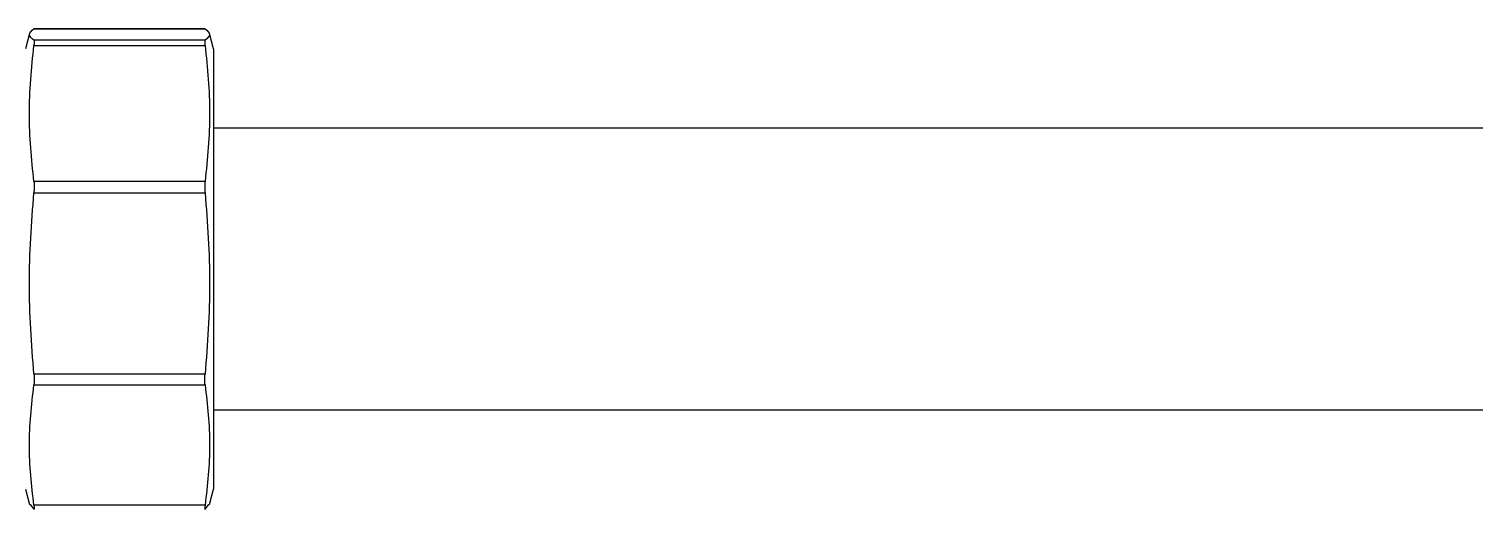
# Model space of a CAD drawing. Extents: x 75 to 2075, y 25 to 1460.
# Drawn here: x 573.8 to 705.5, y 1144.5 to 1188.3 of the extents above; entities that cross this region are included whole.
import ezdxf

# ---------------------------------------------------------------- set-up
doc = ezdxf.new("R2010")
doc.units = 0
doc.header["$LTSCALE"] = 5
doc.linetypes.add('SLD-KATı', pattern=[0])
doc.layers.get('0').update_dxf_attribs({"linetype": 'CONTINUOUS'})

msp = doc.modelspace()

# ---------------------------------------------------------------- linework, layer by layer
at = {"color": 7, "linetype": 'SLD-KATı'}
for p, q in [((574.274, 1188.301), (574.267, 1188.301)), ((574.267, 1188.301), (589.867, 1188.301)), ((589.86, 1188.304), (574.274, 1188.304)), ((589.86, 1188.301), (589.867, 1188.301)), ((573.864, 1187.871), (573.496, 1186.497)), ((589.867, 1187.277), (574.267, 1187.277)), ((574.267, 1186.797), (589.867, 1186.797)), ((590.639, 1186.497), (590.27, 1187.871)), ((590.639, 1186.497), (590.639, 1146.306)), ((779.21, 1179.259), (590.639, 1179.259)), ((589.867, 1174.38), (574.267, 1174.38)), ((574.267, 1173.346), (589.867, 1173.346)), ((589.867, 1156.809), (574.267, 1156.809)), ((574.267, 1155.826), (589.867, 1155.826)), ((590.639, 1153.545), (779.21, 1153.545)), ((573.496, 1146.306), (573.864, 1144.932)), ((590.27, 1144.932), (590.639, 1146.306)), ((573.92, 1144.933), (574.267, 1144.502)), ((589.867, 1144.857), (574.267, 1144.857)), ((589.867, 1144.502), (590.217, 1144.933))]:
    msp.add_line(p, q, dxfattribs=at)
for points, knots in [([(574.267, 1187.277), (574.061, 1187.447), (573.646, 1187.788), (574.059, 1188.13), (574.267, 1188.301)], [0, 0, 0, 0, 0.4975905, 1, 1, 1, 1]), ([(589.867, 1188.301), (590.074, 1188.131), (590.488, 1187.79), (590.075, 1187.449), (589.867, 1187.277)], [0, 0, 0, 0, 0.4975905, 1, 1, 1, 1]), ([(574.267, 1174.38), (574.061, 1176.439), (573.646, 1180.578), (574.059, 1184.718), (574.267, 1186.797)], [0, 0, 0, 0, 0.4975916, 1, 1, 1, 1]), ([(574.267, 1187.277), (574.278, 1187.253), (574.302, 1187.203), (574.291, 1186.998), (574.272, 1186.842), (574.267, 1186.797)], [0, 0, 0, 0, 0.41711692, 0.83432412, 1, 1, 1, 1]), ([(589.867, 1187.277), (589.856, 1187.253), (589.833, 1187.203), (589.843, 1186.998), (589.862, 1186.842), (589.867, 1186.797)], [0, 0, 0, 0, 0.41711692, 0.83432412, 1, 1, 1, 1]), ([(589.867, 1186.797), (590.074, 1184.738), (590.488, 1180.599), (590.075, 1176.459), (589.867, 1174.38)], [0, 0, 0, 0, 0.49759065, 1, 1, 1, 1]), ([(574.267, 1174.38), (574.278, 1174.253), (574.302, 1174), (574.291, 1173.624), (574.272, 1173.407), (574.267, 1173.346)], [0, 0, 0, 0, 0.417107, 0.8343199, 1, 1, 1, 1]), ([(589.867, 1174.38), (589.856, 1174.253), (589.833, 1174), (589.843, 1173.624), (589.862, 1173.407), (589.867, 1173.346)], [0, 0, 0, 0, 0.417107, 0.8343199, 1, 1, 1, 1]), ([(574.267, 1156.809), (574.06, 1159.565), (573.646, 1165.077), (574.06, 1170.589), (574.267, 1173.346)], [0, 0, 0, 0, 0.49999936, 1, 1, 1, 1]), ([(589.867, 1173.346), (590.074, 1170.589), (590.488, 1165.077), (590.074, 1159.565), (589.867, 1156.809)], [0, 0, 0, 0, 0.50000064, 1, 1, 1, 1]), ([(574.267, 1156.809), (574.278, 1156.654), (574.302, 1156.345), (574.291, 1156.019), (574.272, 1155.869), (574.267, 1155.826)], [0, 0, 0, 0, 0.4171197, 0.8343096, 1, 1, 1, 1]), ([(589.867, 1155.826), (589.856, 1155.941), (589.833, 1156.169), (589.843, 1156.532), (589.862, 1156.748), (589.867, 1156.809)], [0, 0, 0, 0, 0.4171162, 0.8343125, 1, 1, 1, 1]), ([(574.267, 1144.857), (574.061, 1146.677), (573.646, 1150.333), (574.059, 1153.989), (574.267, 1155.826)], [0, 0, 0, 0, 0.4975911, 1, 1, 1, 1]), ([(589.867, 1155.826), (590.074, 1154.007), (590.488, 1150.351), (590.075, 1146.694), (589.867, 1144.857)], [0, 0, 0, 0, 0.4975911, 1, 1, 1, 1]), ([(574.267, 1144.857), (574.278, 1144.765), (574.302, 1144.582), (574.291, 1144.496), (574.272, 1144.501), (574.267, 1144.502)], [0, 0, 0, 0, 0.41713, 0.8343211, 1, 1, 1, 1]), ([(589.867, 1144.857), (589.856, 1144.765), (589.833, 1144.582), (589.843, 1144.496), (589.862, 1144.501), (589.867, 1144.502)], [0, 0, 0, 0, 0.41713, 0.8343211, 1, 1, 1, 1])]:
    msp.add_open_spline(points, degree=3, knots=knots, dxfattribs=at)

doc.saveas('drawing.dxf')
